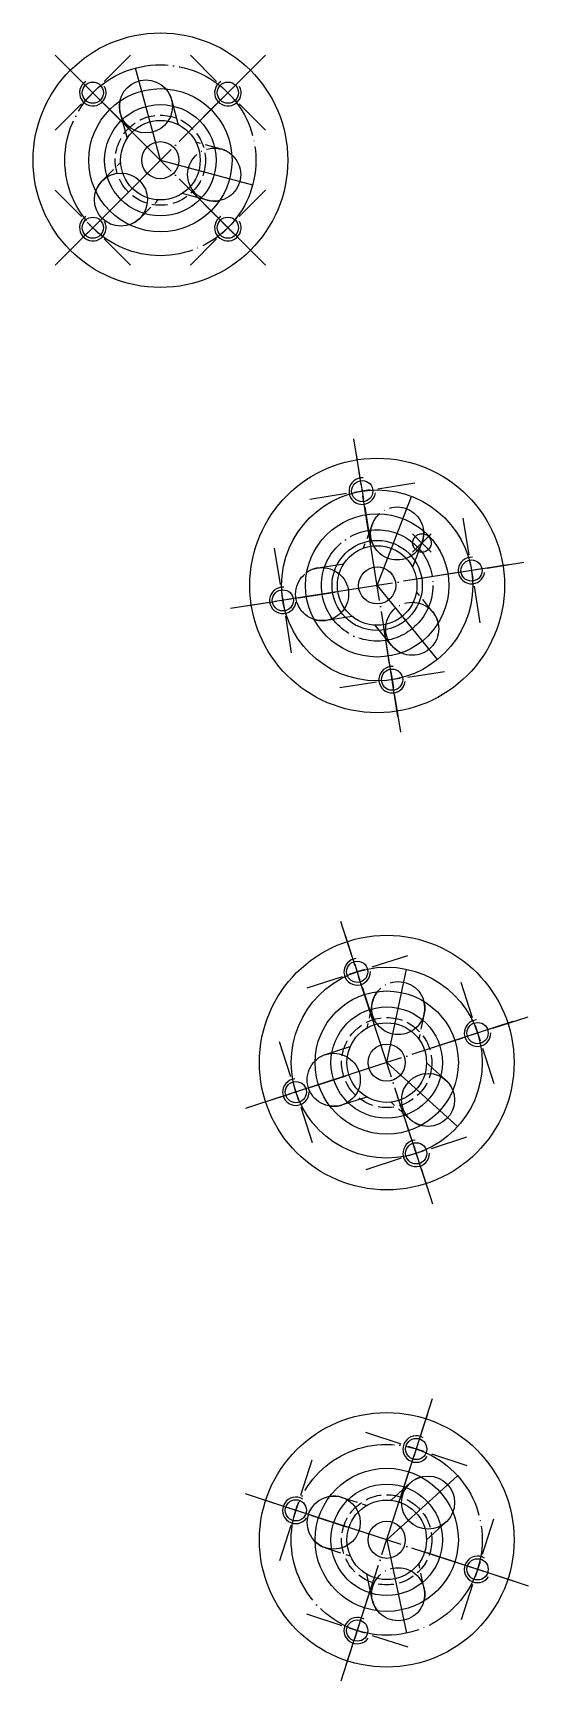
# Model space of a CAD drawing. Extents: x 188 to 281, y 471 to 782.
import ezdxf

# ---------------------------------------------------------------- set-up
doc = ezdxf.new("R2010")
doc.units = 0
doc.header["$MEASUREMENT"] = 0
doc.linetypes.add('CENTER', pattern=[22, 20, -1, 0, -1])
doc.linetypes.add('DASHED', pattern=[4, 3, -1])
doc.layers.get('0').update_dxf_attribs({"linetype": 'CONTINUOUS'})
doc.layers.add('$PARTREF_BOM', color=7, linetype='CONTINUOUS')
doc.styles.get("Standard").update_dxf_attribs({"font": 'txt.shx', "bigfont": 'chineset.shx'})

# ---------------------------------------------------------------- blocks, each defined once
blk = doc.blocks.new('PARTREF')
at = {"layer": '$PARTREF_BOM', "color": 2}
for p, q in [((-1.75, -1.75), (1.75, 1.75)), ((-1.75, 1.75), (1.75, -1.75))]:
    blk.add_line(p, q, dxfattribs=at)
blk.add_circle((0, 0), 1.75, dxfattribs=at)
at = {"layer": '$PARTREF_BOM', "color": 2, "flags": 1}
for tag, p in [('TAG5', (-16.09, -4.95)), ('TAG10', (-5.65, -5)), ('TAG15', (5.59, -4.74)), ('TAG4', (-16.09, -8.95)), ('TAG9', (-5.65, -9)), ('TAG14', (5.59, -8.74)), ('TAG3', (-16.09, -12.95)), ('TAG8', (-5.65, -13)), ('TAG13', (5.59, -12.74)), ('TAG2', (-16.09, -16.95)), ('TAG7', (-5.65, -17)), ('TAG12', (5.59, -16.74)), ('TAG1', (-16.09, -20.95)), ('TAG6', (-5.65, -21)), ('TAG11', (5.59, -20.74))]:
    blk.add_attdef(tag, p, '', height=2.5, dxfattribs=at)

msp = doc.modelspace()

# ---------------------------------------------------------------- linework, layer by layer
at = {"color": 7, "linetype": 'CONTINUOUS'}
for p, q in [((197.05, 772.68), (192.1, 777.63)), ((201.29, 772.68), (206.24, 777.63)), ((222.5, 772.68), (217.55, 777.63)), ((226.74, 772.68), (231.69, 777.63)), ((200.23, 771.62), (198.11, 769.5)), ((198.11, 771.62), (200.23, 769.5)), ((225.68, 771.62), (223.56, 769.5)), ((223.56, 771.62), (225.68, 769.5)), ((197.05, 768.44), (192.1, 763.49)), ((201.29, 768.44), (206.24, 763.49)), ((214.01, 769.27), (215.28, 764.52)), ((222.5, 768.44), (217.55, 763.49)), ((226.74, 768.44), (231.69, 763.49)), ((204.35, 766.68), (205.62, 761.93)), ((211.9, 757.83), (229.28, 753.17)), ((197.05, 747.22), (192.1, 752.17)), ((201.29, 747.22), (206.24, 752.17)), ((222.5, 747.22), (217.55, 752.17)), ((226.74, 747.22), (231.69, 752.17)), ((220.74, 750.28), (216, 751.55)), ((200.23, 746.16), (198.11, 744.04)), ((198.11, 746.16), (200.23, 744.04)), ((225.68, 746.16), (223.56, 744.04)), ((223.56, 746.16), (225.68, 744.04)), ((197.05, 742.98), (192.1, 738.03)), ((201.29, 742.98), (206.24, 738.03)), ((222.5, 742.98), (217.55, 738.03)), ((226.74, 742.98), (231.69, 738.03)), ((249.47, 698.38), (248.37, 705.29)), ((249.7, 696.9), (250.17, 693.94)), ((252.9, 695.89), (259.82, 696.98)), ((246.98, 694.95), (240.06, 693.85)), ((251.42, 695.65), (248.46, 695.18)), ((252.75, 677.64), (259.21, 694.44)), ((250.41, 692.45), (251.5, 685.54)), ((270.06, 683.42), (268.97, 690.33)), ((234.51, 677.79), (233.41, 684.7)), ((261.19, 685.65), (259.43, 681.07)), ((241.6, 680.93), (246.45, 681.7)), ((272.01, 680.69), (269.05, 680.22)), ((270.3, 681.94), (270.77, 678.97)), ((273.5, 680.92), (280.41, 682.02)), ((252.75, 677.64), (264.08, 663.65)), ((267.57, 679.99), (260.66, 678.89)), ((236.46, 675.06), (233.49, 674.59)), ((234.74, 676.3), (235.21, 673.34)), ((237.94, 675.29), (244.85, 676.39)), ((271, 677.49), (272.1, 670.58)), ((232.01, 674.35), (225.1, 673.26)), ((235.45, 671.86), (236.54, 664.95)), ((243.17, 671.06), (248.02, 671.83)), ((255.48, 666.33), (252.39, 670.15)), ((255.1, 662.82), (254.01, 669.74)), ((252.61, 659.39), (245.69, 658.3)), ((257.05, 660.09), (254.09, 659.63)), ((255.34, 661.34), (255.81, 658.38)), ((258.53, 660.33), (265.45, 661.42)), ((256.04, 656.9), (257.13, 649.98)), ((248.06, 607.63), (245.9, 614.29)), ((248.52, 606.2), (249.45, 603.35)), ((251.84, 605.7), (258.5, 607.87)), ((246.13, 603.85), (239.47, 601.69)), ((250.41, 605.24), (247.56, 604.31)), ((254.55, 587.66), (258.29, 605.26)), ((249.91, 601.92), (252.08, 595.26)), ((270.74, 596.07), (268.58, 602.73)), ((273.09, 593.68), (270.24, 592.76)), ((271.2, 594.65), (272.13, 591.79)), ((274.52, 594.15), (281.18, 596.31)), ((236.5, 584.95), (234.34, 591.6)), ((243.02, 589.17), (247.69, 590.68)), ((268.81, 592.29), (262.16, 590.13)), ((265.7, 584.35), (262.05, 587.63)), ((272.59, 590.37), (274.76, 583.71)), ((240.28, 583.02), (246.94, 585.18)), ((238.86, 582.56), (236, 581.63)), ((236.96, 583.52), (237.89, 580.67)), ((234.58, 581.17), (227.92, 579)), ((238.36, 579.24), (240.52, 572.58)), ((246.11, 579.66), (250.78, 581.17)), ((259.18, 573.39), (257.02, 580.05)), ((259.65, 571.96), (260.57, 569.11)), ((262.96, 571.46), (269.62, 573.63)), ((257.26, 569.61), (250.6, 567.45)), ((261.54, 571), (258.68, 570.07)), ((261.04, 567.68), (263.2, 561.03)), ((261.04, 517.63), (263.2, 524.29)), ((257.26, 515.7), (250.6, 517.87)), ((260.57, 516.2), (259.65, 513.35)), ((261.54, 514.31), (258.68, 515.24)), ((262.96, 513.85), (269.62, 511.69)), ((238.36, 506.07), (240.52, 512.73)), ((259.18, 511.92), (257.02, 505.26)), ((259, 508.4), (255.36, 505.11)), ((234.58, 504.15), (227.92, 506.31)), ((238.86, 502.76), (236, 503.68)), ((237.89, 504.65), (236.96, 501.79)), ((240.28, 502.29), (246.94, 500.13)), ((265.7, 500.97), (262.05, 497.68)), ((272.59, 494.95), (274.76, 501.6)), ((236.5, 500.37), (234.34, 493.71)), ((254.55, 497.66), (258.29, 480.05)), ((268.81, 493.02), (262.16, 495.18)), ((251.84, 486.35), (250.82, 491.15)), ((273.09, 491.63), (270.24, 492.56)), ((272.13, 493.52), (271.2, 490.67)), ((274.52, 491.17), (281.18, 489)), ((249.91, 483.39), (252.08, 490.05)), ((270.74, 489.24), (268.58, 482.58)), ((246.13, 481.46), (239.47, 483.63)), ((249.45, 481.96), (248.52, 479.11)), ((250.41, 480.07), (247.56, 481)), ((251.84, 479.61), (258.5, 477.45)), ((248.06, 477.68), (245.9, 471.03))]:
    msp.add_line(p, q, dxfattribs=at)
at = {"color": 1, "linetype": 'CENTER'}
for p, q in [((229.57, 740.15), (194.22, 775.51)), ((229.57, 775.51), (194.22, 740.15)), ((211.9, 757.83), (207.24, 775.22)), ((256.67, 652.95), (248.84, 702.33)), ((277.45, 681.55), (228.06, 673.73)), ((262.27, 563.88), (246.82, 611.43)), ((278.32, 595.38), (230.77, 579.93)), ((254.55, 587.66), (267.92, 575.61)), ((246.82, 473.88), (262.27, 521.43)), ((254.55, 497.66), (267.92, 509.7)), ((278.32, 489.93), (230.77, 505.38))]:
    msp.add_line(p, q, dxfattribs=at)
at = {"color": 3, "linetype": 'DASHED'}
for p, q in [((223.33, 759.94), (218.59, 761.21)), ((200.94, 753.94), (204.41, 757.41)), ((208.01, 746.87), (211.48, 750.34)), ((251.85, 689.23), (250.09, 684.65)), ((263.25, 672.63), (260.16, 676.44)), ((251.84, 598.97), (250.82, 594.16)), ((261.62, 596.89), (260.6, 592.08)), ((259, 576.91), (255.36, 580.2)), ((246.11, 505.66), (250.78, 504.14)), ((243.02, 496.15), (247.69, 494.63)), ((261.62, 488.43), (260.6, 493.23))]:
    msp.add_line(p, q, dxfattribs=at)
at = {"color": 7, "linetype": 'CONTINUOUS'}
for centre, radius in [((211.9, 757.83), 24), ((199.17, 770.56), 2), ((211.9, 757.83), 13.5), ((209.18, 767.97), 5), ((224.62, 770.56), 2), ((211.9, 757.83), 10.5), ((211.9, 757.83), 7.5), ((211.9, 757.83), 3.5), ((204.47, 750.4), 5), ((199.17, 745.1), 2), ((224.62, 745.1), 2), ((252.75, 677.64), 24), ((249.94, 695.42), 2), ((252.75, 677.64), 18), ((252.75, 677.64), 13.5), ((252.75, 677.64), 8.5), ((252.75, 677.64), 7.5), ((252.75, 677.64), 3.5), ((270.53, 680.45), 2), ((234.98, 674.82), 2), ((255.57, 659.86), 2), ((254.55, 587.66), 24), ((248.99, 604.78), 2), ((254.55, 587.66), 18), ((254.55, 587.66), 13.5), ((254.55, 587.66), 10.5), ((254.55, 587.66), 7.5), ((271.67, 593.22), 2), ((254.55, 587.66), 3.5), ((262.35, 580.63), 5), ((237.43, 582.09), 2), ((260.11, 570.54), 2), ((254.55, 497.66), 24), ((260.11, 514.78), 2), ((254.55, 497.66), 13.5), ((254.55, 497.66), 10.5), ((262.35, 504.68), 5), ((237.43, 503.22), 2), ((244.56, 500.9), 5), ((254.55, 497.66), 7.5), ((254.55, 497.66), 3.5), ((271.67, 492.09), 2), ((248.99, 480.54), 2)]:
    msp.add_circle(centre, radius, dxfattribs=at)
at = {"color": 1, "linetype": 'CENTER'}
for centre, radius in [((211.9, 757.83), 18), ((222.04, 755.11), 5), ((256.52, 687.44), 5), ((252.75, 677.64), 10.5), ((242.38, 676), 5), ((259.36, 669.48), 5), ((256.73, 597.93), 5), ((244.56, 584.41), 5), ((254.55, 497.66), 18), ((256.73, 487.39), 5)]:
    msp.add_circle(centre, radius, dxfattribs=at)
at = {"color": 3, "linetype": 'DASHED'}
for centre in [(211.9, 757.83), (254.55, 587.66), (254.55, 497.66)]:
    msp.add_circle(centre, 8.5, dxfattribs=at)
at = {"color": 7, "linetype": 'CONTINUOUS'}
for centre, radius, start, end in [((199.17, 770.56), 2.5, 121.5301, 28.1315), ((224.62, 770.56), 2.5, 121.5301, 28.1315), ((204.47, 750.4), 5, 135, 161.591), ((222.04, 755.11), 5, 255, 281.591), ((199.17, 745.1), 2.5, 121.5301, 28.1315), ((204.47, 750.4), 5, 288.409, 315), ((224.62, 745.1), 2.5, 121.5301, 28.1315), ((249.94, 695.42), 2.5, 85.5301, 352.1315), ((256.52, 687.44), 5, 339, 5.591), ((270.53, 680.45), 2.5, 85.5301, 352.1315), ((234.98, 674.82), 2.5, 85.5301, 352.1315), ((259.36, 669.48), 5, 12.409, 39), ((255.57, 659.86), 2.5, 85.5301, 352.1315), ((248.99, 604.78), 2.5, 94.5301, 1.1315), ((256.73, 597.93), 5, 141.409, 168), ((256.73, 597.93), 5, 348, 14.591), ((271.67, 593.22), 2.5, 94.5301, 1.1315), ((237.43, 582.09), 2.5, 94.5301, 1.1315), ((262.35, 580.63), 5, 21.409, 48), ((260.11, 570.54), 2.5, 94.5301, 1.1315), ((260.11, 514.78), 2.5, 58.5301, 325.1315), ((237.43, 503.22), 2.5, 58.5301, 325.1315), ((244.56, 500.9), 5, 72, 98.591), ((244.56, 500.9), 5, 225.409, 252), ((271.67, 492.09), 2.5, 58.5301, 325.1315), ((256.73, 487.39), 5, 192, 218.591), ((248.99, 480.54), 2.5, 58.5301, 325.1315)]:
    msp.add_arc(centre, radius, start, end, dxfattribs=at)
at = {"color": 3, "linetype": 'DASHED'}
for centre, start, end in [((209.18, 767.97), 15, 41.591), ((209.18, 767.97), 168.409, 195), ((222.04, 755.11), 48.409, 75), ((256.52, 687.44), 132.409, 159), ((242.38, 676), 99, 125.591), ((242.38, 676), 252.409, 279), ((259.36, 669.48), 219, 245.591), ((244.56, 584.41), 108, 134.591), ((244.56, 584.41), 261.409, 288), ((262.35, 580.63), 228, 254.591), ((262.35, 504.68), 105.409, 132), ((262.35, 504.68), 312, 338.591), ((256.73, 487.39), 345.409, 12)]:
    msp.add_arc(centre, 5, start, end, dxfattribs=at)

# ---------------------------------------------------------------- block references
at = {"color": 7}
msp.add_blockref('PARTREF', (261.19, 685.65), dxfattribs=at)

doc.saveas('drawing.dxf')
